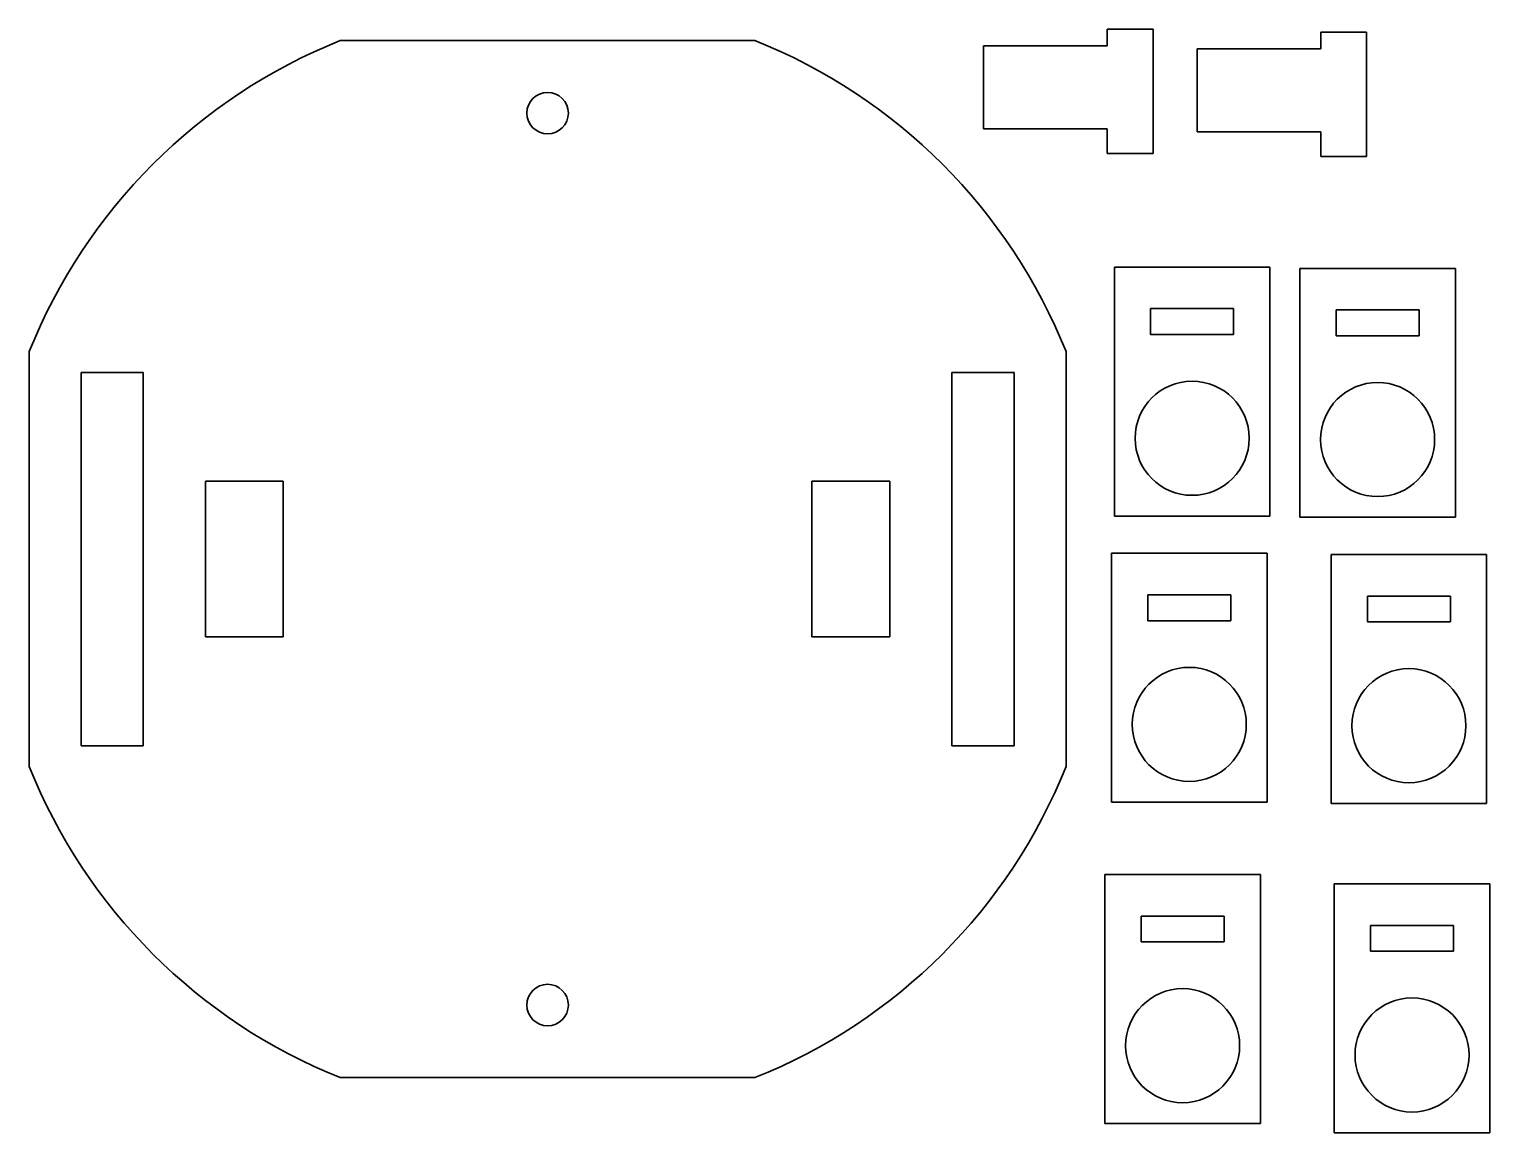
# Model space of a CAD drawing. Extents: x 15 to 296, y 196 to 409.
import ezdxf

# ---------------------------------------------------------------- set-up
doc = ezdxf.new("R2010")
doc.units = 0

msp = doc.modelspace()

# ---------------------------------------------------------------- linework, layer by layer
at = {"color": 7, "lineweight": 35, "ltscale": 0.080361}
for p, q in [((222.553772, 405.564941), (222.553772, 408.779388)), ((263.734772, 404.992188), (263.734772, 408.206635))]:
    msp.add_line(p, q, dxfattribs=at)
at = {"color": 7, "lineweight": 35, "ltscale": 0.221689}
for p, q in [((222.553772, 408.779388), (231.421326, 408.779388)), ((263.734772, 408.206635), (272.602325, 408.206635)), ((231.421326, 384.813538), (222.553772, 384.813538)), ((272.602325, 384.240784), (263.734772, 384.240784))]:
    msp.add_line(p, q, dxfattribs=at)
at = {"color": 7, "lineweight": 35}
for p, q in [((231.421326, 408.779388), (231.421326, 384.813538)), ((114.611298, 406.601074), (74.611298, 406.601074)), ((114.611298, 406.601074), (154.611298, 406.601074)), ((272.602325, 408.206635), (272.602325, 384.240784)), ((223.941162, 362.901489), (253.941162, 362.901489)), ((259.723724, 362.65329), (289.723724, 362.65329)), ((14.611298, 306.601074), (14.611298, 346.601074)), ((214.611298, 306.601074), (214.611298, 346.601074)), ((223.941162, 314.901489), (223.941162, 344.901489)), ((253.941162, 344.901489), (253.941162, 314.901489)), ((259.723724, 314.65329), (259.723724, 344.65329)), ((289.723724, 344.65329), (289.723724, 314.65329)), ((24.611298, 306.601074), (24.611298, 342.601074)), ((36.611298, 342.601074), (36.611298, 306.601074)), ((192.611298, 342.601074), (192.611298, 306.601074)), ((204.611298, 306.601074), (204.611298, 342.601074)), ((253.941162, 314.901489), (223.941162, 314.901489)), ((289.723724, 314.65329), (259.723724, 314.65329)), ((223.391098, 307.723022), (253.391098, 307.723022)), ((265.750977, 307.471466), (295.750977, 307.471466)), ((14.611298, 306.601074), (14.611298, 266.601074)), ((24.611298, 306.601074), (24.611298, 270.601074)), ((36.611298, 270.601074), (36.611298, 306.601074)), ((192.611298, 270.601074), (192.611298, 306.601074)), ((204.611298, 306.601074), (204.611298, 270.601074)), ((214.611298, 306.601074), (214.611298, 266.601074)), ((223.391098, 259.723022), (223.391098, 289.723022)), ((253.391098, 289.723022), (253.391098, 259.723022)), ((265.750977, 259.471466), (265.750977, 289.471466)), ((295.750977, 289.471466), (295.750977, 259.471466)), ((253.391098, 259.723022), (223.391098, 259.723022)), ((295.750977, 259.471466), (265.750977, 259.471466)), ((222.102676, 245.762985), (252.102676, 245.762985)), ((266.358398, 243.969589), (296.358398, 243.969589)), ((222.102676, 197.762985), (222.102676, 227.762985)), ((252.102676, 227.762985), (252.102676, 197.762985)), ((266.358398, 195.969589), (266.358398, 225.969589)), ((296.358398, 225.969589), (296.358398, 195.969589)), ((114.611298, 206.601074), (74.611298, 206.601074)), ((114.611298, 206.601074), (154.611298, 206.601074)), ((252.102676, 197.762985), (222.102676, 197.762985)), ((296.358398, 195.969589), (266.358398, 195.969589))]:
    msp.add_line(p, q, dxfattribs=at)
at = {"color": 7, "lineweight": 35, "ltscale": 0.4}
for p, q in [((198.701721, 389.564941), (198.701721, 405.564941)), ((239.882721, 388.992188), (239.882721, 404.992188)), ((230.941162, 354.901489), (246.941162, 354.901489)), ((266.723724, 354.65329), (282.723724, 354.65329)), ((246.941162, 349.901489), (230.941162, 349.901489)), ((282.723724, 349.65329), (266.723724, 349.65329)), ((230.391098, 299.723022), (246.391098, 299.723022)), ((272.750977, 299.471466), (288.750977, 299.471466)), ((246.391098, 294.723022), (230.391098, 294.723022)), ((288.750977, 294.471466), (272.750977, 294.471466)), ((229.102676, 237.762985), (245.102676, 237.762985)), ((273.358398, 235.969589), (289.358398, 235.969589)), ((245.102676, 232.762985), (229.102676, 232.762985)), ((289.358398, 230.969589), (273.358398, 230.969589))]:
    msp.add_line(p, q, dxfattribs=at)
at = {"color": 7, "lineweight": 35, "ltscale": 0.221301}
for p, q in [((198.701721, 405.564941), (207.553772, 405.564941)), ((239.882721, 404.992188), (248.734772, 404.992188)), ((207.553772, 389.564941), (198.701721, 389.564941)), ((248.734772, 388.992188), (239.882721, 388.992188))]:
    msp.add_line(p, q, dxfattribs=at)
at = {"color": 7, "lineweight": 35, "ltscale": 0.375}
for p, q in [((207.553772, 405.564941), (222.553772, 405.564941)), ((248.734772, 404.992188), (263.734772, 404.992188)), ((222.553772, 389.564941), (207.553772, 389.564941)), ((263.734772, 388.992188), (248.734772, 388.992188)), ((48.611298, 306.601074), (48.611298, 321.601074)), ((48.611298, 321.601074), (63.611298, 321.601074)), ((63.611298, 321.601074), (63.611298, 306.601074)), ((165.611298, 321.601074), (165.611298, 306.601074)), ((180.611298, 321.601074), (165.611298, 321.601074)), ((180.611298, 306.601074), (180.611298, 321.601074)), ((48.611298, 306.601074), (48.611298, 291.601074)), ((63.611298, 291.601074), (63.611298, 306.601074)), ((165.611298, 291.601074), (165.611298, 306.601074)), ((180.611298, 306.601074), (180.611298, 291.601074)), ((48.611298, 291.601074), (63.611298, 291.601074)), ((180.611298, 291.601074), (165.611298, 291.601074))]:
    msp.add_line(p, q, dxfattribs=at)
at = {"color": 7, "lineweight": 35, "ltscale": 0.118785}
for p, q in [((222.553772, 384.813538), (222.553772, 389.564941)), ((263.734772, 384.240784), (263.734772, 388.992188))]:
    msp.add_line(p, q, dxfattribs=at)
at = {"color": 7, "lineweight": 35, "ltscale": 0.45}
for p, q in [((223.941162, 344.901489), (223.941162, 362.901489)), ((253.941162, 362.901489), (253.941162, 344.901489)), ((259.723724, 344.65329), (259.723724, 362.65329)), ((289.723724, 362.65329), (289.723724, 344.65329)), ((223.391098, 289.723022), (223.391098, 307.723022)), ((253.391098, 307.723022), (253.391098, 289.723022)), ((265.750977, 289.471466), (265.750977, 307.471466)), ((295.750977, 307.471466), (295.750977, 289.471466)), ((222.102676, 227.762985), (222.102676, 245.762985)), ((252.102676, 245.762985), (252.102676, 227.762985)), ((266.358398, 225.969589), (266.358398, 243.969589)), ((296.358398, 243.969589), (296.358398, 225.969589))]:
    msp.add_line(p, q, dxfattribs=at)
at = {"color": 7, "lineweight": 35, "ltscale": 0.125}
for p, q in [((230.941162, 349.901489), (230.941162, 354.901489)), ((246.941162, 354.901489), (246.941162, 349.901489)), ((266.723724, 349.65329), (266.723724, 354.65329)), ((282.723724, 354.65329), (282.723724, 349.65329)), ((230.391098, 294.723022), (230.391098, 299.723022)), ((246.391098, 299.723022), (246.391098, 294.723022)), ((272.750977, 294.471466), (272.750977, 299.471466)), ((288.750977, 299.471466), (288.750977, 294.471466)), ((229.102676, 232.762985), (229.102676, 237.762985)), ((245.102676, 237.762985), (245.102676, 232.762985)), ((273.358398, 230.969589), (273.358398, 235.969589)), ((289.358398, 235.969589), (289.358398, 230.969589))]:
    msp.add_line(p, q, dxfattribs=at)
at = {"color": 7, "lineweight": 35, "ltscale": 0.3}
for p, q in [((24.611298, 342.601074), (36.611298, 342.601074)), ((204.611298, 342.601074), (192.611298, 342.601074)), ((24.611298, 270.601074), (36.611298, 270.601074)), ((204.611298, 270.601074), (192.611298, 270.601074))]:
    msp.add_line(p, q, dxfattribs=at)
at = {"color": 7, "lineweight": 35}
for centre, radius in [((114.611298, 392.601074), 4), ((238.941162, 329.901489), 11), ((274.723724, 329.65329), 11), ((238.391098, 274.723022), 11), ((280.750977, 274.471466), 11), ((114.611298, 220.601074), 4), ((237.102676, 212.762985), 11), ((281.358398, 210.969589), 11)]:
    msp.add_circle(centre, radius, dxfattribs=at)
for start, end in [(111.801406, 158.198588), (21.801409, 68.198592), (201.801412, 248.198594), (291.801408, 338.198591)]:
    msp.add_arc((114.611298, 306.601074), 107.703296, start, end, dxfattribs=at)

doc.saveas('drawing.dxf')
